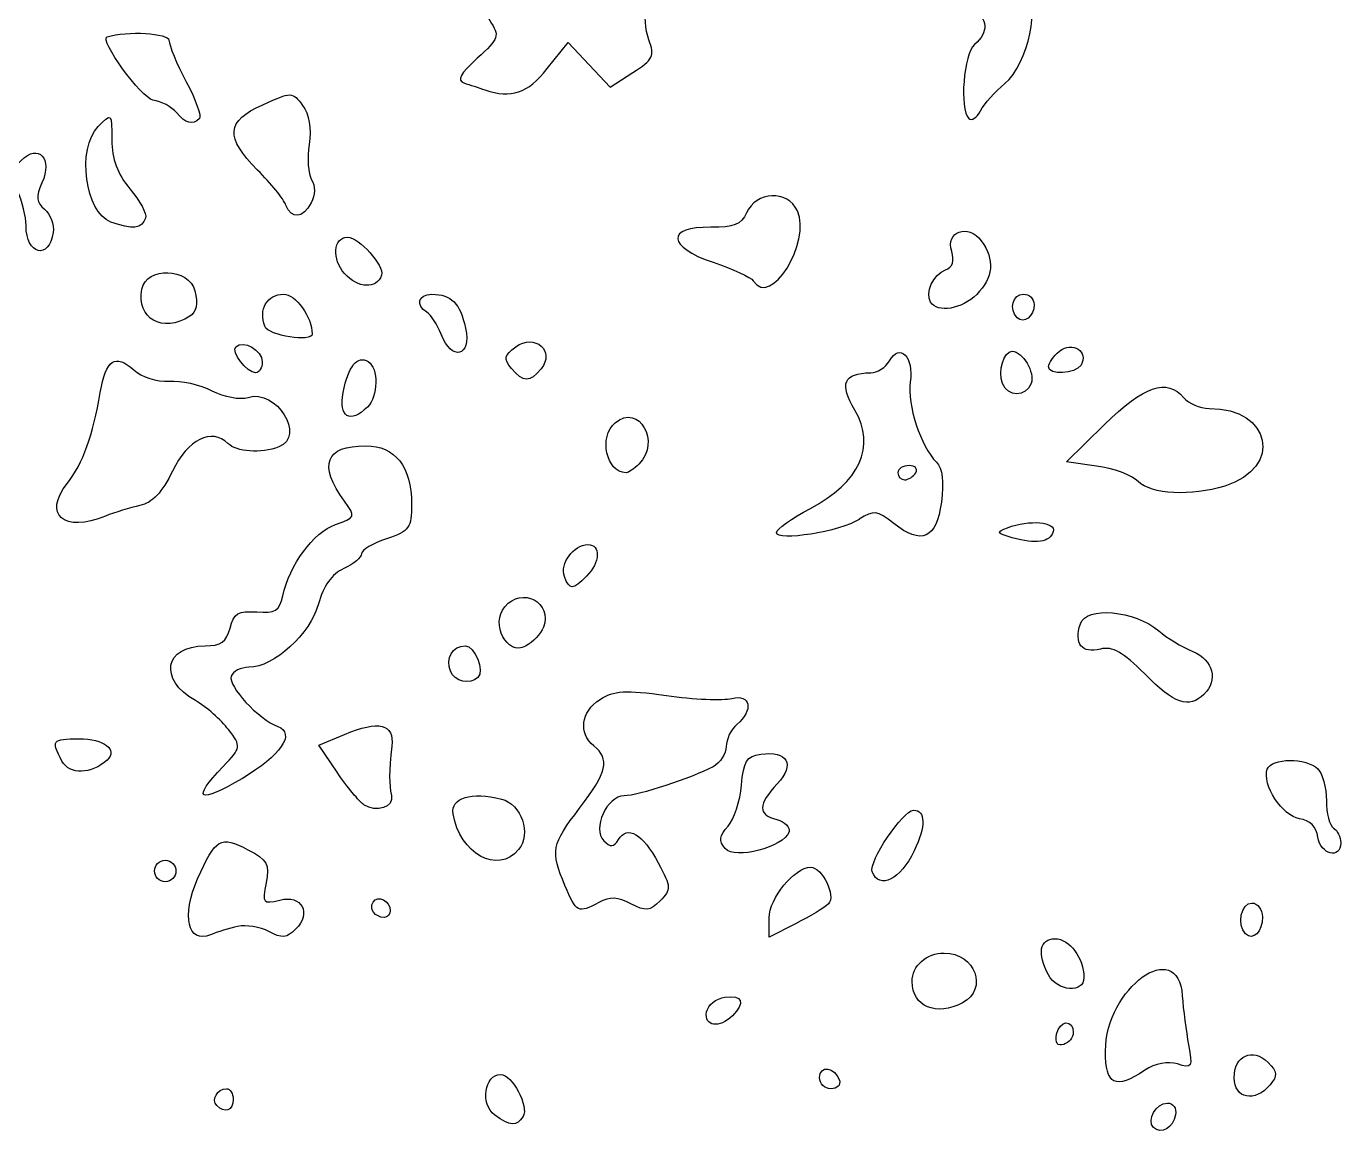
# Model space of a CAD drawing. Header units: centimetres. Extents: x -9.1 to 23.1, y -7.7 to 7.6.
# Drawn here: x -3.938 to -2.737, y 4.856 to 5.869 of the extents above; entities that cross this region are included whole.
import ezdxf

# ---------------------------------------------------------------- set-up
doc = ezdxf.new("R2010")
doc.units = ezdxf.units.CM
doc.header["$MEASUREMENT"] = 0
doc.layers.add('Layer 1', color=7, linetype='Continuous')

msp = doc.modelspace()

# ---------------------------------------------------------------- linework, layer by layer
at = {"layer": 'Layer 1'}
for points, knots in [([(-3.51929, 5.81088), (-3.52468, 5.81269), (-3.53329, 5.8155), (-3.53843, 5.81715), (-3.53843, 5.81715), (-3.54519, 5.81933), (-3.54185, 5.82556), (-3.52638, 5.83969), (-3.52638, 5.83969), (-3.50628, 5.85804), (-3.50557, 5.86014), (-3.51473, 5.87411), (-3.51473, 5.87411), (-3.52025, 5.88253), (-3.52303, 5.89657), (-3.52114, 5.90645), (-3.52114, 5.90645), (-3.50989, 5.96531), (-3.5552, 5.98492), (-3.60264, 5.9417), (-3.60264, 5.9417), (-3.62241, 5.92369), (-3.63264, 5.93425), (-3.63337, 5.97345), (-3.63337, 5.97345), (-3.63388, 6.00051), (-3.6327, 6.0029), (-3.62069, 5.99921), (-3.62069, 5.99921), (-3.58419, 5.988), (-3.57643, 6.00098), (-3.59421, 6.04353), (-3.59421, 6.04353), (-3.60217, 6.06257), (-3.60796, 6.06782), (-3.62103, 6.06782), (-3.62103, 6.06782), (-3.66369, 6.06782), (-3.68959, 6.09759), (-3.68448, 6.14073), (-3.68448, 6.14073), (-3.67957, 6.18219), (-3.6846, 6.19484), (-3.70171, 6.18414), (-3.70171, 6.18414), (-3.71797, 6.17399), (-3.72651, 6.18155), (-3.71477, 6.19571), (-3.71477, 6.19571), (-3.70465, 6.20791), (-3.69145, 6.22984), (-3.68561, 6.24415), (-3.68561, 6.24415), (-3.66972, 6.28313), (-3.65796, 6.2846), (-3.61875, 6.25255), (-3.61875, 6.25255), (-3.57749, 6.21881), (-3.55671, 6.21058), (-3.52545, 6.21558), (-3.52545, 6.21558), (-3.52545, 6.21558), (-3.49968, 6.2197), (-3.49968, 6.2197), (-3.49968, 6.2197), (-3.49968, 6.2197), (-3.49968, 6.19245), (-3.49968, 6.19245), (-3.49968, 6.19245), (-3.49968, 6.16525), (-3.4996, 6.1652), (-3.47845, 6.16913), (-3.47845, 6.16913), (-3.45814, 6.17288), (-3.45659, 6.17168), (-3.44253, 6.14074), (-3.44253, 6.14074), (-3.42161, 6.09474), (-3.42318, 6.07088), (-3.44868, 6.04707), (-3.44868, 6.04707), (-3.46729, 6.02969), (-3.46861, 6.02614), (-3.46102, 6.01399), (-3.46102, 6.01399), (-3.45366, 6.00221), (-3.45428, 5.999), (-3.46561, 5.99002), (-3.46561, 5.99002), (-3.48635, 5.97359), (-3.4887, 5.95468), (-3.47256, 5.93415), (-3.47256, 5.93415), (-3.45909, 5.91702), (-3.45613, 5.9162), (-3.42085, 5.91989), (-3.42085, 5.91989), (-3.37833, 5.92434), (-3.36482, 5.91577), (-3.3716, 5.88875), (-3.3716, 5.88875), (-3.3738, 5.87997), (-3.37281, 5.86544), (-3.36939, 5.85644), (-3.36939, 5.85644), (-3.36393, 5.84208), (-3.36572, 5.83847), (-3.38407, 5.82676), (-3.38407, 5.82676), (-3.38407, 5.82676), (-3.40497, 5.81343), (-3.40497, 5.81343), (-3.40497, 5.81343), (-3.40497, 5.81343), (-3.4241, 5.83375), (-3.4241, 5.83375), (-3.4241, 5.83375), (-3.4241, 5.83375), (-3.44323, 5.85407), (-3.44323, 5.85407), (-3.44323, 5.85407), (-3.44323, 5.85407), (-3.46229, 5.83031), (-3.46229, 5.83031), (-3.46229, 5.83031), (-3.48058, 5.80751), (-3.49475, 5.80267), (-3.51927, 5.81085), (-3.51927, 5.81085), (-3.51927, 5.81085), (-3.51929, 5.81088), (-3.51929, 5.81088)], [0, 0, 0, 0, 0.0294118, 0.0294118, 0.0294118, 0.0294118, 0.0588235, 0.0588235, 0.0588235, 0.0588235, 0.0882353, 0.0882353, 0.0882353, 0.0882353, 0.1176471, 0.1176471, 0.1176471, 0.1176471, 0.1470588, 0.1470588, 0.1470588, 0.1470588, 0.1764706, 0.1764706, 0.1764706, 0.1764706, 0.2058824, 0.2058824, 0.2058824, 0.2058824, 0.2352941, 0.2352941, 0.2352941, 0.2352941, 0.2647059, 0.2647059, 0.2647059, 0.2647059, 0.2941176, 0.2941176, 0.2941176, 0.2941176, 0.3235294, 0.3235294, 0.3235294, 0.3235294, 0.3529412, 0.3529412, 0.3529412, 0.3529412, 0.3823529, 0.3823529, 0.3823529, 0.3823529, 0.4117647, 0.4117647, 0.4117647, 0.4117647, 0.4411765, 0.4411765, 0.4411765, 0.4411765, 0.4705882, 0.4705882, 0.4705882, 0.4705882, 0.5, 0.5, 0.5, 0.5, 0.5294118, 0.5294118, 0.5294118, 0.5294118, 0.5588235, 0.5588235, 0.5588235, 0.5588235, 0.5882353, 0.5882353, 0.5882353, 0.5882353, 0.6176471, 0.6176471, 0.6176471, 0.6176471, 0.6470588, 0.6470588, 0.6470588, 0.6470588, 0.6764706, 0.6764706, 0.6764706, 0.6764706, 0.7058824, 0.7058824, 0.7058824, 0.7058824, 0.7352941, 0.7352941, 0.7352941, 0.7352941, 0.7647059, 0.7647059, 0.7647059, 0.7647059, 0.7941176, 0.7941176, 0.7941176, 0.7941176, 0.8235294, 0.8235294, 0.8235294, 0.8235294, 0.8529412, 0.8529412, 0.8529412, 0.8529412, 0.8823529, 0.8823529, 0.8823529, 0.8823529, 0.9117647, 0.9117647, 0.9117647, 0.9117647, 0.9411765, 0.9411765, 0.9411765, 0.9411765, 1, 1, 1, 1]), ([(-3.07716, 5.78463), (-3.08583, 5.7933), (-3.08189, 5.84401), (-3.0719, 5.85231), (-3.0719, 5.85231), (-3.05882, 5.86316), (-3.05951, 5.87659), (-3.07353, 5.88409), (-3.07353, 5.88409), (-3.09273, 5.89437), (-3.09297, 5.95403), (-3.07386, 5.96995), (-3.07386, 5.96995), (-3.04401, 5.99483), (-3.03055, 5.98016), (-3.05718, 5.95177), (-3.05718, 5.95177), (-3.05718, 5.95177), (-3.07188, 5.93611), (-3.07188, 5.93611), (-3.07188, 5.93611), (-3.07188, 5.93611), (-3.05486, 5.92196), (-3.05486, 5.92196), (-3.05486, 5.92196), (-3.0455, 5.91418), (-3.03292, 5.90487), (-3.0269, 5.90128), (-3.0269, 5.90128), (-3.01079, 5.89165), (-3.02248, 5.83457), (-3.04426, 5.81654), (-3.04426, 5.81654), (-3.05305, 5.80926), (-3.06302, 5.79808), (-3.06642, 5.7917), (-3.06642, 5.7917), (-3.06982, 5.78531), (-3.07465, 5.78213), (-3.07714, 5.78462), (-3.07714, 5.78462), (-3.07714, 5.78462), (-3.07716, 5.78463), (-3.07716, 5.78463)], [0, 0, 0, 0, 0.0833333, 0.0833333, 0.0833333, 0.0833333, 0.1666667, 0.1666667, 0.1666667, 0.1666667, 0.25, 0.25, 0.25, 0.25, 0.3333333, 0.3333333, 0.3333333, 0.3333333, 0.4166667, 0.4166667, 0.4166667, 0.4166667, 0.5, 0.5, 0.5, 0.5, 0.5833333, 0.5833333, 0.5833333, 0.5833333, 0.6666667, 0.6666667, 0.6666667, 0.6666667, 0.75, 0.75, 0.75, 0.75, 0.8333333, 0.8333333, 0.8333333, 0.8333333, 1, 1, 1, 1]), ([(-3.78013, 5.78455), (-3.77801, 5.78669), (-3.78339, 5.8018), (-3.7921, 5.81818), (-3.7921, 5.81818), (-3.80081, 5.83456), (-3.80793, 5.85168), (-3.80793, 5.85624), (-3.80793, 5.85624), (-3.80793, 5.86277), (-3.84624, 5.86491), (-3.86453, 5.85941), (-3.86453, 5.85941), (-3.87213, 5.8571), (-3.83297, 5.80307), (-3.82261, 5.80154), (-3.82261, 5.80154), (-3.81506, 5.80043), (-3.80537, 5.79528), (-3.80107, 5.79011), (-3.80107, 5.79011), (-3.79272, 5.78005), (-3.78633, 5.77836), (-3.78012, 5.78456), (-3.78012, 5.78456), (-3.78012, 5.78456), (-3.78013, 5.78455), (-3.78013, 5.78455)], [0, 0, 0, 0, 0.125, 0.125, 0.125, 0.125, 0.25, 0.25, 0.25, 0.25, 0.375, 0.375, 0.375, 0.375, 0.5, 0.5, 0.5, 0.5, 0.625, 0.625, 0.625, 0.625, 0.75, 0.75, 0.75, 0.75, 1, 1, 1, 1]), ([(-3.67801, 5.70753), (-3.67422, 5.7146), (-3.67405, 5.72308), (-3.67757, 5.72876), (-3.67757, 5.72876), (-3.6808, 5.73395), (-3.68186, 5.74849), (-3.67992, 5.76106), (-3.67992, 5.76106), (-3.67766, 5.77574), (-3.6798, 5.78848), (-3.68591, 5.79668), (-3.68591, 5.79668), (-3.69524, 5.8092), (-3.69591, 5.80921), (-3.72229, 5.7973), (-3.72229, 5.7973), (-3.75578, 5.7822), (-3.75694, 5.76751), (-3.72703, 5.7376), (-3.72703, 5.7376), (-3.71486, 5.72543), (-3.70319, 5.71102), (-3.70111, 5.7056), (-3.70111, 5.7056), (-3.696, 5.69229), (-3.68569, 5.69315), (-3.678, 5.70749), (-3.678, 5.70749), (-3.678, 5.70749), (-3.67801, 5.70753), (-3.67801, 5.70753)], [0, 0, 0, 0, 0.1111111, 0.1111111, 0.1111111, 0.1111111, 0.2222222, 0.2222222, 0.2222222, 0.2222222, 0.3333333, 0.3333333, 0.3333333, 0.3333333, 0.4444444, 0.4444444, 0.4444444, 0.4444444, 0.5555556, 0.5555556, 0.5555556, 0.5555556, 0.6666667, 0.6666667, 0.6666667, 0.6666667, 0.7777778, 0.7777778, 0.7777778, 0.7777778, 1, 1, 1, 1]), ([(-3.82931, 5.6937), (-3.82804, 5.69753), (-3.83447, 5.70951), (-3.8436, 5.72036), (-3.8436, 5.72036), (-3.85505, 5.73397), (-3.8602, 5.74784), (-3.8602, 5.76509), (-3.8602, 5.76509), (-3.8602, 5.78984), (-3.86032, 5.78996), (-3.87267, 5.77721), (-3.87267, 5.77721), (-3.89237, 5.75686), (-3.8846, 5.69865), (-3.86103, 5.69004), (-3.86103, 5.69004), (-3.84132, 5.68285), (-3.8326, 5.68386), (-3.82932, 5.6937), (-3.82932, 5.6937), (-3.82932, 5.6937), (-3.82931, 5.6937), (-3.82931, 5.6937)], [0, 0, 0, 0, 0.1428571, 0.1428571, 0.1428571, 0.1428571, 0.2857143, 0.2857143, 0.2857143, 0.2857143, 0.4285714, 0.4285714, 0.4285714, 0.4285714, 0.5714286, 0.5714286, 0.5714286, 0.5714286, 0.7142857, 0.7142857, 0.7142857, 0.7142857, 1, 1, 1, 1]), ([(-3.91375, 5.6805), (-3.91268, 5.68772), (-3.91619, 5.69726), (-3.92155, 5.70171), (-3.92155, 5.70171), (-3.92931, 5.70815), (-3.92981, 5.71307), (-3.924, 5.72581), (-3.924, 5.72581), (-3.91387, 5.74805), (-3.92707, 5.76228), (-3.94303, 5.74633), (-3.94303, 5.74633), (-3.95208, 5.73728), (-3.95263, 5.73255), (-3.94625, 5.71855), (-3.94625, 5.71855), (-3.94202, 5.70927), (-3.93856, 5.69495), (-3.93856, 5.68674), (-3.93856, 5.68674), (-3.93856, 5.66017), (-3.91756, 5.6549), (-3.91375, 5.68051), (-3.91375, 5.68051), (-3.91375, 5.68051), (-3.91375, 5.6805), (-3.91375, 5.6805)], [0, 0, 0, 0, 0.125, 0.125, 0.125, 0.125, 0.25, 0.25, 0.25, 0.25, 0.375, 0.375, 0.375, 0.375, 0.5, 0.5, 0.5, 0.5, 0.625, 0.625, 0.625, 0.625, 0.75, 0.75, 0.75, 0.75, 1, 1, 1, 1]), ([(-3.27406, 5.63627), (-3.27611, 5.6396), (-3.29261, 5.64723), (-3.31072, 5.65324), (-3.31072, 5.65324), (-3.35281, 5.66722), (-3.35402, 5.68602), (-3.31277, 5.68527), (-3.31277, 5.68527), (-3.29195, 5.68486), (-3.28499, 5.6877), (-3.28032, 5.69833), (-3.28032, 5.69833), (-3.2715, 5.71841), (-3.24262, 5.71969), (-3.23382, 5.70039), (-3.23382, 5.70039), (-3.22062, 5.67142), (-3.25849, 5.61108), (-3.27406, 5.63627)], [0, 0, 0, 0, 0.1666667, 0.1666667, 0.1666667, 0.1666667, 0.3333333, 0.3333333, 0.3333333, 0.3333333, 0.5, 0.5, 0.5, 0.5, 0.6666667, 0.6666667, 0.6666667, 0.6666667, 1, 1, 1, 1]), ([(-3.06993, 5.62394), (-3.0547, 5.63916), (-3.05328, 5.65572), (-3.06572, 5.67273), (-3.06572, 5.67273), (-3.0776, 5.68898), (-3.09863, 5.68152), (-3.09279, 5.66312), (-3.09279, 5.66312), (-3.09007, 5.65456), (-3.09201, 5.64869), (-3.09837, 5.64626), (-3.09837, 5.64626), (-3.10969, 5.64191), (-3.11734, 5.62542), (-3.11202, 5.61682), (-3.11202, 5.61682), (-3.10569, 5.60658), (-3.08355, 5.61033), (-3.06993, 5.62394)], [0, 0, 0, 0, 0.1666667, 0.1666667, 0.1666667, 0.1666667, 0.3333333, 0.3333333, 0.3333333, 0.3333333, 0.5, 0.5, 0.5, 0.5, 0.6666667, 0.6666667, 0.6666667, 0.6666667, 1, 1, 1, 1]), ([(-3.61379, 5.64147), (-3.61092, 5.65008), (-3.63431, 5.67617), (-3.64488, 5.67617), (-3.64488, 5.67617), (-3.65769, 5.67617), (-3.65928, 5.65604), (-3.6475, 5.64303), (-3.6475, 5.64303), (-3.63502, 5.62924), (-3.61812, 5.62846), (-3.61378, 5.64147), (-3.61378, 5.64147), (-3.61378, 5.64147), (-3.61379, 5.64147), (-3.61379, 5.64147)], [0, 0, 0, 0, 0.2, 0.2, 0.2, 0.2, 0.4, 0.4, 0.4, 0.4, 0.6, 0.6, 0.6, 0.6, 1, 1, 1, 1]), ([(-3.78888, 5.60394), (-3.78282, 5.60777), (-3.78127, 5.61541), (-3.78421, 5.62709), (-3.78421, 5.62709), (-3.78956, 5.64843), (-3.82873, 5.64968), (-3.83272, 5.62865), (-3.83272, 5.62865), (-3.83783, 5.6017), (-3.81381, 5.58816), (-3.78889, 5.60394), (-3.78889, 5.60394), (-3.78889, 5.60394), (-3.78888, 5.60394), (-3.78888, 5.60394)], [0, 0, 0, 0, 0.2, 0.2, 0.2, 0.2, 0.4, 0.4, 0.4, 0.4, 0.6, 0.6, 0.6, 0.6, 1, 1, 1, 1]), ([(-3.67711, 5.58777), (-3.67711, 5.60324), (-3.69214, 5.62412), (-3.70328, 5.62412), (-3.70328, 5.62412), (-3.71806, 5.62412), (-3.72632, 5.60999), (-3.72047, 5.59473), (-3.72047, 5.59473), (-3.71719, 5.58619), (-3.67711, 5.57976), (-3.67711, 5.58777)], [0, 0, 0, 0, 0.25, 0.25, 0.25, 0.25, 0.5, 0.5, 0.5, 0.5, 1, 1, 1, 1]), ([(-3.53699, 5.59307), (-3.54196, 5.61598), (-3.54977, 5.62384), (-3.56771, 5.624), (-3.56771, 5.624), (-3.58035, 5.624), (-3.58304, 5.61422), (-3.57221, 5.60752), (-3.57221, 5.60752), (-3.5684, 5.60517), (-3.56259, 5.59617), (-3.55931, 5.58754), (-3.55931, 5.58754), (-3.54973, 5.56234), (-3.53132, 5.56691), (-3.53699, 5.59307)], [0, 0, 0, 0, 0.2, 0.2, 0.2, 0.2, 0.4, 0.4, 0.4, 0.4, 0.6, 0.6, 0.6, 0.6, 1, 1, 1, 1]), ([(-3.01744, 5.61472), (-3.01744, 5.6199), (-3.02185, 5.62413), (-3.02724, 5.62413), (-3.02724, 5.62413), (-3.03708, 5.62413), (-3.04067, 5.61034), (-3.03286, 5.60254), (-3.03286, 5.60254), (-3.02676, 5.59644), (-3.01744, 5.60382), (-3.01744, 5.61472)], [0, 0, 0, 0, 0.25, 0.25, 0.25, 0.25, 0.5, 0.5, 0.5, 0.5, 1, 1, 1, 1]), ([(-3.46795, 5.55588), (-3.45454, 5.57204), (-3.47374, 5.58863), (-3.49113, 5.57592), (-3.49113, 5.57592), (-3.50177, 5.56814), (-3.50234, 5.56519), (-3.49493, 5.55626), (-3.49493, 5.55626), (-3.48404, 5.54314), (-3.47859, 5.54306), (-3.46795, 5.55585), (-3.46795, 5.55585), (-3.46795, 5.55585), (-3.46795, 5.55588), (-3.46795, 5.55588)], [0, 0, 0, 0, 0.2, 0.2, 0.2, 0.2, 0.4, 0.4, 0.4, 0.4, 0.6, 0.6, 0.6, 0.6, 1, 1, 1, 1]), ([(-3.72279, 5.56228), (-3.72279, 5.57281), (-3.74017, 5.58279), (-3.74686, 5.5761), (-3.74686, 5.5761), (-3.75151, 5.57145), (-3.73675, 5.55227), (-3.72852, 5.55227), (-3.72852, 5.55227), (-3.72537, 5.55227), (-3.72279, 5.55677), (-3.72279, 5.56227), (-3.72279, 5.56227), (-3.72279, 5.56227), (-3.72279, 5.56228), (-3.72279, 5.56228)], [0, 0, 0, 0, 0.2, 0.2, 0.2, 0.2, 0.4, 0.4, 0.4, 0.4, 0.6, 0.6, 0.6, 0.6, 1, 1, 1, 1]), ([(-3.17723, 5.41832), (-3.16414, 5.4269), (-3.16101, 5.42652), (-3.14578, 5.41453), (-3.14578, 5.41453), (-3.12026, 5.39446), (-3.1067, 5.4005), (-3.10222, 5.43393), (-3.10222, 5.43393), (-3.09973, 5.45252), (-3.10125, 5.46506), (-3.10663, 5.47045), (-3.10663, 5.47045), (-3.12124, 5.48506), (-3.13363, 5.52293), (-3.13058, 5.54368), (-3.13058, 5.54368), (-3.1272, 5.56675), (-3.14019, 5.58), (-3.14964, 5.56311), (-3.14964, 5.56311), (-3.15294, 5.55721), (-3.16063, 5.55235), (-3.16674, 5.55229), (-3.16674, 5.55229), (-3.19166, 5.55188), (-3.19566, 5.54259), (-3.18117, 5.51804), (-3.18117, 5.51804), (-3.16181, 5.48523), (-3.1769, 5.452), (-3.22191, 5.4283), (-3.22191, 5.4283), (-3.23896, 5.41932), (-3.25292, 5.40937), (-3.25293, 5.40618), (-3.25293, 5.40618), (-3.25293, 5.39774), (-3.19425, 5.40713), (-3.17722, 5.41831), (-3.17722, 5.41831), (-3.17722, 5.41831), (-3.17723, 5.41832), (-3.17723, 5.41832)], [0, 0, 0, 0, 0.0833333, 0.0833333, 0.0833333, 0.0833333, 0.1666667, 0.1666667, 0.1666667, 0.1666667, 0.25, 0.25, 0.25, 0.25, 0.3333333, 0.3333333, 0.3333333, 0.3333333, 0.4166667, 0.4166667, 0.4166667, 0.4166667, 0.5, 0.5, 0.5, 0.5, 0.5833333, 0.5833333, 0.5833333, 0.5833333, 0.6666667, 0.6666667, 0.6666667, 0.6666667, 0.75, 0.75, 0.75, 0.75, 0.8333333, 0.8333333, 0.8333333, 0.8333333, 1, 1, 1, 1]), ([(-2.97461, 5.55935), (-2.96712, 5.57147), (-2.98279, 5.58161), (-2.99428, 5.57207), (-2.99428, 5.57207), (-2.99982, 5.56748), (-3.00435, 5.56113), (-3.00435, 5.55798), (-3.00435, 5.55798), (-3.00435, 5.54976), (-2.97984, 5.55089), (-2.97461, 5.55934), (-2.97461, 5.55934), (-2.97461, 5.55934), (-2.97461, 5.55935), (-2.97461, 5.55935)], [0, 0, 0, 0, 0.2, 0.2, 0.2, 0.2, 0.4, 0.4, 0.4, 0.4, 0.6, 0.6, 0.6, 0.6, 1, 1, 1, 1]), ([(-3.86578, 5.42133), (-3.85753, 5.42466), (-3.84343, 5.42897), (-3.83445, 5.43089), (-3.83445, 5.43089), (-3.82327, 5.43328), (-3.81392, 5.44319), (-3.80477, 5.46236), (-3.80477, 5.46236), (-3.79103, 5.49117), (-3.76868, 5.50231), (-3.75402, 5.48765), (-3.75402, 5.48765), (-3.74623, 5.47986), (-3.72374, 5.47835), (-3.70763, 5.48452), (-3.70763, 5.48452), (-3.6826, 5.49412), (-3.7098, 5.53801), (-3.73569, 5.52979), (-3.73569, 5.52979), (-3.74301, 5.52748), (-3.75773, 5.5302), (-3.76871, 5.53585), (-3.76871, 5.53585), (-3.77961, 5.54149), (-3.79721, 5.54543), (-3.80784, 5.54462), (-3.80784, 5.54462), (-3.81907, 5.54376), (-3.83262, 5.54808), (-3.84019, 5.55495), (-3.84019, 5.55495), (-3.85702, 5.57018), (-3.86562, 5.56434), (-3.87067, 5.53421), (-3.87067, 5.53421), (-3.87723, 5.49508), (-3.88654, 5.46947), (-3.90076, 5.45138), (-3.90076, 5.45138), (-3.92356, 5.4224), (-3.90419, 5.40576), (-3.86578, 5.42132), (-3.86578, 5.42132), (-3.86578, 5.42132), (-3.86578, 5.42133), (-3.86578, 5.42133)], [0, 0, 0, 0, 0.0769231, 0.0769231, 0.0769231, 0.0769231, 0.1538462, 0.1538462, 0.1538462, 0.1538462, 0.2307692, 0.2307692, 0.2307692, 0.2307692, 0.3076923, 0.3076923, 0.3076923, 0.3076923, 0.3846154, 0.3846154, 0.3846154, 0.3846154, 0.4615385, 0.4615385, 0.4615385, 0.4615385, 0.5384615, 0.5384615, 0.5384615, 0.5384615, 0.6153846, 0.6153846, 0.6153846, 0.6153846, 0.6923077, 0.6923077, 0.6923077, 0.6923077, 0.7692308, 0.7692308, 0.7692308, 0.7692308, 0.8461538, 0.8461538, 0.8461538, 0.8461538, 1, 1, 1, 1]), ([(-3.62658, 5.52094), (-3.6168, 5.53071), (-3.61634, 5.55657), (-3.62584, 5.56244), (-3.62584, 5.56244), (-3.63583, 5.56862), (-3.64392, 5.55865), (-3.64882, 5.53413), (-3.64882, 5.53413), (-3.65331, 5.51169), (-3.64234, 5.50518), (-3.62657, 5.52095), (-3.62657, 5.52095), (-3.62657, 5.52095), (-3.62658, 5.52094), (-3.62658, 5.52094)], [0, 0, 0, 0, 0.2, 0.2, 0.2, 0.2, 0.4, 0.4, 0.4, 0.4, 0.6, 0.6, 0.6, 0.6, 1, 1, 1, 1]), ([(-3.02023, 5.54257), (-3.01646, 5.5524), (-3.028, 5.57188), (-3.0376, 5.57188), (-3.0376, 5.57188), (-3.04519, 5.57188), (-3.05065, 5.5536), (-3.04639, 5.54249), (-3.04639, 5.54249), (-3.04152, 5.5298), (-3.02511, 5.52985), (-3.02023, 5.54249), (-3.02023, 5.54249), (-3.02023, 5.54249), (-3.02023, 5.54257), (-3.02023, 5.54257)], [0, 0, 0, 0, 0.2, 0.2, 0.2, 0.2, 0.4, 0.4, 0.4, 0.4, 0.6, 0.6, 0.6, 0.6, 1, 1, 1, 1]), ([(-2.84331, 5.44877), (-2.78969, 5.46565), (-2.80065, 5.51973), (-2.85768, 5.51973), (-2.85768, 5.51973), (-2.86599, 5.51973), (-2.87644, 5.52414), (-2.88091, 5.52953), (-2.88091, 5.52953), (-2.89594, 5.54764), (-2.91719, 5.54044), (-2.95317, 5.50504), (-2.95317, 5.50504), (-2.95317, 5.50504), (-2.98802, 5.47075), (-2.98802, 5.47075), (-2.98802, 5.47075), (-2.98802, 5.47075), (-2.96035, 5.467), (-2.96035, 5.467), (-2.96035, 5.467), (-2.94513, 5.46494), (-2.92804, 5.45863), (-2.92237, 5.45296), (-2.92237, 5.45296), (-2.91045, 5.44104), (-2.87399, 5.4391), (-2.84329, 5.44876), (-2.84329, 5.44876), (-2.84329, 5.44876), (-2.84331, 5.44877), (-2.84331, 5.44877)], [0, 0, 0, 0, 0.1111111, 0.1111111, 0.1111111, 0.1111111, 0.2222222, 0.2222222, 0.2222222, 0.2222222, 0.3333333, 0.3333333, 0.3333333, 0.3333333, 0.4444444, 0.4444444, 0.4444444, 0.4444444, 0.5555556, 0.5555556, 0.5555556, 0.5555556, 0.6666667, 0.6666667, 0.6666667, 0.6666667, 0.7777778, 0.7777778, 0.7777778, 0.7777778, 1, 1, 1, 1]), ([(-3.3786, 5.46879), (-3.35824, 5.48915), (-3.37852, 5.52462), (-3.40024, 5.5066), (-3.40024, 5.5066), (-3.4155, 5.49393), (-3.40836, 5.46095), (-3.39036, 5.46095), (-3.39036, 5.46095), (-3.3882, 5.46095), (-3.38291, 5.46449), (-3.3786, 5.46879)], [0, 0, 0, 0, 0.25, 0.25, 0.25, 0.25, 0.5, 0.5, 0.5, 0.5, 1, 1, 1, 1]), ([(-3.74083, 5.18156), (-3.7059, 5.20212), (-3.69187, 5.22268), (-3.7085, 5.22895), (-3.7085, 5.22895), (-3.72621, 5.23564), (-3.75414, 5.26579), (-3.75109, 5.27493), (-3.75109, 5.27493), (-3.7496, 5.2794), (-3.74229, 5.28306), (-3.73485, 5.28306), (-3.73485, 5.28306), (-3.71224, 5.28306), (-3.67869, 5.31364), (-3.67134, 5.34095), (-3.67134, 5.34095), (-3.66693, 5.35732), (-3.65904, 5.36839), (-3.64828, 5.37329), (-3.64828, 5.37329), (-3.63928, 5.37741), (-3.63192, 5.38352), (-3.63192, 5.38691), (-3.63192, 5.38691), (-3.63192, 5.39029), (-3.62163, 5.39647), (-3.60906, 5.40062), (-3.60906, 5.40062), (-3.58841, 5.40743), (-3.5862, 5.4105), (-3.5862, 5.43233), (-3.5862, 5.43233), (-3.5862, 5.46634), (-3.60136, 5.48553), (-3.62822, 5.48553), (-3.62822, 5.48553), (-3.66513, 5.48553), (-3.67173, 5.46819), (-3.6475, 5.43487), (-3.6475, 5.43487), (-3.63715, 5.42063), (-3.63743, 5.4199), (-3.65591, 5.41346), (-3.65591, 5.41346), (-3.67581, 5.40652), (-3.69796, 5.37653), (-3.70398, 5.34838), (-3.70398, 5.34838), (-3.7069, 5.33474), (-3.71082, 5.33231), (-3.72778, 5.33362), (-3.72778, 5.33362), (-3.74459, 5.3349), (-3.74879, 5.33238), (-3.75217, 5.31893), (-3.75217, 5.31893), (-3.75533, 5.30635), (-3.76047, 5.30267), (-3.77492, 5.30267), (-3.77492, 5.30267), (-3.81229, 5.30267), (-3.81772, 5.27206), (-3.78381, 5.2526), (-3.78381, 5.2526), (-3.77384, 5.24688), (-3.76024, 5.23499), (-3.7536, 5.22618), (-3.7536, 5.22618), (-3.74167, 5.21037), (-3.74174, 5.20994), (-3.75856, 5.19238), (-3.75856, 5.19238), (-3.78786, 5.1618), (-3.78127, 5.15778), (-3.74084, 5.18157), (-3.74084, 5.18157), (-3.74084, 5.18157), (-3.74083, 5.18156), (-3.74083, 5.18156)], [0, 0, 0, 0, 0.047619, 0.047619, 0.047619, 0.047619, 0.0952381, 0.0952381, 0.0952381, 0.0952381, 0.1428571, 0.1428571, 0.1428571, 0.1428571, 0.1904762, 0.1904762, 0.1904762, 0.1904762, 0.2380952, 0.2380952, 0.2380952, 0.2380952, 0.2857143, 0.2857143, 0.2857143, 0.2857143, 0.3333333, 0.3333333, 0.3333333, 0.3333333, 0.3809524, 0.3809524, 0.3809524, 0.3809524, 0.4285714, 0.4285714, 0.4285714, 0.4285714, 0.4761905, 0.4761905, 0.4761905, 0.4761905, 0.5238095, 0.5238095, 0.5238095, 0.5238095, 0.5714286, 0.5714286, 0.5714286, 0.5714286, 0.6190476, 0.6190476, 0.6190476, 0.6190476, 0.6666667, 0.6666667, 0.6666667, 0.6666667, 0.7142857, 0.7142857, 0.7142857, 0.7142857, 0.7619048, 0.7619048, 0.7619048, 0.7619048, 0.8095238, 0.8095238, 0.8095238, 0.8095238, 0.8571429, 0.8571429, 0.8571429, 0.8571429, 0.9047619, 0.9047619, 0.9047619, 0.9047619, 1, 1, 1, 1]), ([(-3.14193, 5.46096), (-3.14193, 5.46454), (-3.13735, 5.46749), (-3.13175, 5.46749), (-3.13175, 5.46749), (-3.12615, 5.46749), (-3.12338, 5.46457), (-3.1256, 5.46096), (-3.1256, 5.46096), (-3.12782, 5.45738), (-3.1324, 5.45443), (-3.13578, 5.45443), (-3.13578, 5.45443), (-3.13916, 5.45443), (-3.14193, 5.45735), (-3.14193, 5.46096)], [0, 0, 0, 0, 0.2, 0.2, 0.2, 0.2, 0.4, 0.4, 0.4, 0.4, 0.6, 0.6, 0.6, 0.6, 1, 1, 1, 1]), ([(-2.99993, 5.40708), (-2.99692, 5.41611), (-3.02206, 5.41825), (-3.04185, 5.41066), (-3.04185, 5.41066), (-3.05237, 5.40663), (-3.05185, 5.40551), (-3.03749, 5.40145), (-3.03749, 5.40145), (-3.01573, 5.3953), (-3.00324, 5.39718), (-2.99993, 5.4071), (-2.99993, 5.4071), (-2.99993, 5.4071), (-2.99993, 5.40708), (-2.99993, 5.40708)], [0, 0, 0, 0, 0.2, 0.2, 0.2, 0.2, 0.4, 0.4, 0.4, 0.4, 0.6, 0.6, 0.6, 0.6, 1, 1, 1, 1]), ([(-3.42653, 5.36634), (-3.41386, 5.37901), (-3.41315, 5.39527), (-3.42527, 5.39527), (-3.42527, 5.39527), (-3.43817, 5.39527), (-3.45105, 5.37757), (-3.4466, 5.36596), (-3.4466, 5.36596), (-3.44184, 5.35356), (-3.43928, 5.3536), (-3.42654, 5.36637), (-3.42654, 5.36637), (-3.42654, 5.36637), (-3.42653, 5.36634), (-3.42653, 5.36634)], [0, 0, 0, 0, 0.2, 0.2, 0.2, 0.2, 0.4, 0.4, 0.4, 0.4, 0.6, 0.6, 0.6, 0.6, 1, 1, 1, 1]), ([(-3.46577, 5.31966), (-3.4571, 5.34225), (-3.48553, 5.3573), (-3.5012, 5.33842), (-3.5012, 5.33842), (-3.5143, 5.32264), (-3.49893, 5.29333), (-3.48224, 5.30226), (-3.48224, 5.30226), (-3.47546, 5.30588), (-3.46805, 5.31372), (-3.46577, 5.31966)], [0, 0, 0, 0, 0.25, 0.25, 0.25, 0.25, 0.5, 0.5, 0.5, 0.5, 1, 1, 1, 1]), ([(-2.86242, 5.25827), (-2.84902, 5.27167), (-2.85361, 5.28949), (-2.87254, 5.29754), (-2.87254, 5.29754), (-2.88242, 5.30174), (-2.89638, 5.31018), (-2.90356, 5.3163), (-2.90356, 5.3163), (-2.92565, 5.33512), (-2.97005, 5.33915), (-2.97523, 5.32281), (-2.97523, 5.32281), (-2.98112, 5.30426), (-2.97409, 5.29542), (-2.95689, 5.29973), (-2.95689, 5.29973), (-2.94599, 5.30245), (-2.93606, 5.29689), (-2.91647, 5.277), (-2.91647, 5.277), (-2.88952, 5.24966), (-2.87578, 5.2449), (-2.86241, 5.25827), (-2.86241, 5.25827), (-2.86241, 5.25827), (-2.86242, 5.25827), (-2.86242, 5.25827)], [0, 0, 0, 0, 0.125, 0.125, 0.125, 0.125, 0.25, 0.25, 0.25, 0.25, 0.375, 0.375, 0.375, 0.375, 0.5, 0.5, 0.5, 0.5, 0.625, 0.625, 0.625, 0.625, 0.75, 0.75, 0.75, 0.75, 1, 1, 1, 1]), ([(-3.52571, 5.27367), (-3.51931, 5.28008), (-3.52838, 5.30268), (-3.53735, 5.30268), (-3.53735, 5.30268), (-3.54877, 5.30268), (-3.55536, 5.29134), (-3.55082, 5.27951), (-3.55082, 5.27951), (-3.5472, 5.27008), (-3.53268, 5.26671), (-3.52571, 5.27367)], [0, 0, 0, 0, 0.25, 0.25, 0.25, 0.25, 0.5, 0.5, 0.5, 0.5, 1, 1, 1, 1]), ([(-3.41515, 5.06819), (-3.40508, 5.07358), (-3.39775, 5.07327), (-3.386, 5.067), (-3.386, 5.067), (-3.3726, 5.05983), (-3.36867, 5.06022), (-3.35924, 5.06963), (-3.35924, 5.06963), (-3.34885, 5.08002), (-3.34895, 5.08211), (-3.36087, 5.10425), (-3.36087, 5.10425), (-3.37524, 5.13093), (-3.38895, 5.13901), (-3.3972, 5.12567), (-3.3972, 5.12567), (-3.40159, 5.11856), (-3.40451, 5.11832), (-3.41073, 5.12456), (-3.41073, 5.12456), (-3.42154, 5.13538), (-3.40785, 5.16547), (-3.39205, 5.1656), (-3.39205, 5.1656), (-3.37948, 5.1656), (-3.33019, 5.18184), (-3.31087, 5.19218), (-3.31087, 5.19218), (-3.30426, 5.19572), (-3.29884, 5.20403), (-3.29884, 5.21065), (-3.29884, 5.21065), (-3.29884, 5.21727), (-3.29443, 5.22634), (-3.28904, 5.23082), (-3.28904, 5.23082), (-3.27354, 5.24369), (-3.2766, 5.25916), (-3.29376, 5.25467), (-3.29376, 5.25467), (-3.30175, 5.25257), (-3.32863, 5.25376), (-3.35351, 5.2573), (-3.35351, 5.2573), (-3.39097, 5.26262), (-3.40138, 5.26199), (-3.4141, 5.25364), (-3.4141, 5.25364), (-3.43159, 5.24218), (-3.43408, 5.22319), (-3.41966, 5.21122), (-3.41966, 5.21122), (-3.40491, 5.19898), (-3.4076, 5.18728), (-3.43272, 5.15437), (-3.43272, 5.15437), (-3.45844, 5.12069), (-3.45942, 5.11549), (-3.44612, 5.08365), (-3.44612, 5.08365), (-3.43563, 5.05854), (-3.43437, 5.05791), (-3.41515, 5.0682), (-3.41515, 5.0682), (-3.41515, 5.0682), (-3.41515, 5.06819), (-3.41515, 5.06819)], [0, 0, 0, 0, 0.0555556, 0.0555556, 0.0555556, 0.0555556, 0.1111111, 0.1111111, 0.1111111, 0.1111111, 0.1666667, 0.1666667, 0.1666667, 0.1666667, 0.2222222, 0.2222222, 0.2222222, 0.2222222, 0.2777778, 0.2777778, 0.2777778, 0.2777778, 0.3333333, 0.3333333, 0.3333333, 0.3333333, 0.3888889, 0.3888889, 0.3888889, 0.3888889, 0.4444444, 0.4444444, 0.4444444, 0.4444444, 0.5, 0.5, 0.5, 0.5, 0.5555556, 0.5555556, 0.5555556, 0.5555556, 0.6111111, 0.6111111, 0.6111111, 0.6111111, 0.6666667, 0.6666667, 0.6666667, 0.6666667, 0.7222222, 0.7222222, 0.7222222, 0.7222222, 0.7777778, 0.7777778, 0.7777778, 0.7777778, 0.8333333, 0.8333333, 0.8333333, 0.8333333, 0.8888889, 0.8888889, 0.8888889, 0.8888889, 1, 1, 1, 1]), ([(-3.60464, 5.16585), (-3.60704, 5.17625), (-3.60695, 5.18711), (-3.60427, 5.21103), (-3.60427, 5.21103), (-3.60199, 5.23143), (-3.61602, 5.23489), (-3.64757, 5.22171), (-3.64757, 5.22171), (-3.64757, 5.22171), (-3.67109, 5.21188), (-3.67109, 5.21188), (-3.67109, 5.21188), (-3.67109, 5.21188), (-3.65435, 5.18721), (-3.65435, 5.18721), (-3.65435, 5.18721), (-3.64514, 5.17364), (-3.63411, 5.16027), (-3.62984, 5.15751), (-3.62984, 5.15751), (-3.61815, 5.14994), (-3.60218, 5.1552), (-3.60463, 5.16585), (-3.60463, 5.16585), (-3.60463, 5.16585), (-3.60464, 5.16585), (-3.60464, 5.16585)], [0, 0, 0, 0, 0.125, 0.125, 0.125, 0.125, 0.25, 0.25, 0.25, 0.25, 0.375, 0.375, 0.375, 0.375, 0.5, 0.5, 0.5, 0.5, 0.625, 0.625, 0.625, 0.625, 0.75, 0.75, 0.75, 0.75, 1, 1, 1, 1]), ([(-3.86454, 5.19831), (-3.85428, 5.20783), (-3.86734, 5.21774), (-3.89015, 5.21774), (-3.89015, 5.21774), (-3.91481, 5.21774), (-3.91585, 5.21638), (-3.90569, 5.19741), (-3.90569, 5.19741), (-3.89885, 5.18462), (-3.87882, 5.18506), (-3.86453, 5.19832), (-3.86453, 5.19832), (-3.86453, 5.19832), (-3.86454, 5.19831), (-3.86454, 5.19831)], [0, 0, 0, 0, 0.2, 0.2, 0.2, 0.2, 0.4, 0.4, 0.4, 0.4, 0.6, 0.6, 0.6, 0.6, 1, 1, 1, 1]), ([(-3.24143, 5.13258), (-3.24003, 5.13679), (-3.24507, 5.14185), (-3.25263, 5.14383), (-3.25263, 5.14383), (-3.27017, 5.14842), (-3.27003, 5.15751), (-3.2521, 5.17659), (-3.2521, 5.17659), (-3.23546, 5.19431), (-3.24263, 5.20709), (-3.26726, 5.2036), (-3.26726, 5.2036), (-3.28012, 5.20179), (-3.28306, 5.19705), (-3.28482, 5.17529), (-3.28482, 5.17529), (-3.28599, 5.16092), (-3.29153, 5.14407), (-3.29715, 5.13786), (-3.29715, 5.13786), (-3.30502, 5.12914), (-3.30563, 5.12446), (-3.29981, 5.11744), (-3.29981, 5.11744), (-3.29109, 5.10693), (-3.24609, 5.11859), (-3.24143, 5.13258)], [0, 0, 0, 0, 0.125, 0.125, 0.125, 0.125, 0.25, 0.25, 0.25, 0.25, 0.375, 0.375, 0.375, 0.375, 0.5, 0.5, 0.5, 0.5, 0.625, 0.625, 0.625, 0.625, 0.75, 0.75, 0.75, 0.75, 1, 1, 1, 1]), ([(-2.73735, 5.12265), (-2.73735, 5.12783), (-2.74029, 5.13388), (-2.74388, 5.1361), (-2.74388, 5.1361), (-2.74747, 5.13832), (-2.75041, 5.14966), (-2.75041, 5.1613), (-2.75041, 5.1613), (-2.75041, 5.17294), (-2.75394, 5.18599), (-2.75825, 5.1903), (-2.75825, 5.1903), (-2.76856, 5.20061), (-2.80077, 5.20038), (-2.80449, 5.18989), (-2.80449, 5.18989), (-2.80947, 5.17594), (-2.79049, 5.14684), (-2.77498, 5.14464), (-2.77498, 5.14464), (-2.76546, 5.14328), (-2.75947, 5.13732), (-2.75813, 5.12785), (-2.75813, 5.12785), (-2.75586, 5.11189), (-2.73736, 5.10718), (-2.73736, 5.12257), (-2.73736, 5.12257), (-2.73736, 5.12257), (-2.73735, 5.12265), (-2.73735, 5.12265)], [0, 0, 0, 0, 0.1111111, 0.1111111, 0.1111111, 0.1111111, 0.2222222, 0.2222222, 0.2222222, 0.2222222, 0.3333333, 0.3333333, 0.3333333, 0.3333333, 0.4444444, 0.4444444, 0.4444444, 0.4444444, 0.5555556, 0.5555556, 0.5555556, 0.5555556, 0.6666667, 0.6666667, 0.6666667, 0.6666667, 0.7777778, 0.7777778, 0.7777778, 0.7777778, 1, 1, 1, 1]), ([(-3.48851, 5.11642), (-3.47655, 5.13083), (-3.48579, 5.15805), (-3.5042, 5.16267), (-3.5042, 5.16267), (-3.53164, 5.16956), (-3.55073, 5.1637), (-3.54833, 5.14917), (-3.54833, 5.14917), (-3.54232, 5.11265), (-3.50747, 5.09357), (-3.4885, 5.11643), (-3.4885, 5.11643), (-3.4885, 5.11643), (-3.48851, 5.11642), (-3.48851, 5.11642)], [0, 0, 0, 0, 0.2, 0.2, 0.2, 0.2, 0.4, 0.4, 0.4, 0.4, 0.6, 0.6, 0.6, 0.6, 1, 1, 1, 1]), ([(-3.12704, 5.11527), (-3.11631, 5.13807), (-3.11653, 5.15243), (-3.12761, 5.15243), (-3.12761, 5.15243), (-3.13749, 5.15243), (-3.16896, 5.10546), (-3.16536, 5.09608), (-3.16536, 5.09608), (-3.15895, 5.07938), (-3.13931, 5.08921), (-3.12704, 5.11527)], [0, 0, 0, 0, 0.25, 0.25, 0.25, 0.25, 0.5, 0.5, 0.5, 0.5, 1, 1, 1, 1]), ([(-3.74519, 5.04624), (-3.73751, 5.04793), (-3.72468, 5.04579), (-3.71667, 5.0415), (-3.71667, 5.0415), (-3.70487, 5.03518), (-3.70024, 5.03559), (-3.69219, 5.04364), (-3.69219, 5.04364), (-3.67731, 5.05852), (-3.68652, 5.07544), (-3.70674, 5.07037), (-3.70674, 5.07037), (-3.72215, 5.0665), (-3.72294, 5.06749), (-3.71924, 5.086), (-3.71924, 5.086), (-3.71578, 5.10332), (-3.71782, 5.10707), (-3.73578, 5.11636), (-3.73578, 5.11636), (-3.76102, 5.12941), (-3.76521, 5.12697), (-3.78173, 5.08962), (-3.78173, 5.08962), (-3.7966, 5.056), (-3.79064, 5.02991), (-3.77008, 5.03859), (-3.77008, 5.03859), (-3.76407, 5.04114), (-3.75287, 5.04458), (-3.74519, 5.04625), (-3.74519, 5.04625), (-3.74519, 5.04625), (-3.74519, 5.04624), (-3.74519, 5.04624)], [0, 0, 0, 0, 0.1, 0.1, 0.1, 0.1, 0.2, 0.2, 0.2, 0.2, 0.3, 0.3, 0.3, 0.3, 0.4, 0.4, 0.4, 0.4, 0.5, 0.5, 0.5, 0.5, 0.6, 0.6, 0.6, 0.6, 0.7, 0.7, 0.7, 0.7, 0.8, 0.8, 0.8, 0.8, 1, 1, 1, 1]), ([(-3.80157, 5.09691), (-3.80157, 5.1023), (-3.80598, 5.1067), (-3.81137, 5.1067), (-3.81137, 5.1067), (-3.81676, 5.1067), (-3.82117, 5.10229), (-3.82117, 5.09691), (-3.82117, 5.09691), (-3.82117, 5.09153), (-3.81676, 5.08711), (-3.81137, 5.08711), (-3.81137, 5.08711), (-3.80598, 5.08711), (-3.80157, 5.09152), (-3.80157, 5.09691)], [0, 0, 0, 0, 0.2, 0.2, 0.2, 0.2, 0.4, 0.4, 0.4, 0.4, 0.6, 0.6, 0.6, 0.6, 1, 1, 1, 1]), ([(-3.20545, 5.06686), (-3.19824, 5.07407), (-3.21105, 5.10029), (-3.22179, 5.10029), (-3.22179, 5.10029), (-3.2363, 5.10029), (-3.25954, 5.07188), (-3.25954, 5.05414), (-3.25954, 5.05414), (-3.25954, 5.05414), (-3.25954, 5.03639), (-3.25954, 5.03639), (-3.25954, 5.03639), (-3.25954, 5.03639), (-3.23545, 5.04867), (-3.23545, 5.04867), (-3.23545, 5.04867), (-3.2222, 5.05543), (-3.2087, 5.06361), (-3.20546, 5.06686), (-3.20546, 5.06686), (-3.20546, 5.06686), (-3.20545, 5.06686), (-3.20545, 5.06686)], [0, 0, 0, 0, 0.1428571, 0.1428571, 0.1428571, 0.1428571, 0.2857143, 0.2857143, 0.2857143, 0.2857143, 0.4285714, 0.4285714, 0.4285714, 0.4285714, 0.5714286, 0.5714286, 0.5714286, 0.5714286, 0.7142857, 0.7142857, 0.7142857, 0.7142857, 1, 1, 1, 1]), ([(-3.60577, 5.06061), (-3.60577, 5.06947), (-3.61729, 5.0753), (-3.62147, 5.06854), (-3.62147, 5.06854), (-3.62537, 5.06222), (-3.61972, 5.05446), (-3.61121, 5.05446), (-3.61121, 5.05446), (-3.60822, 5.05446), (-3.60577, 5.05722), (-3.60577, 5.06061)], [0, 0, 0, 0, 0.25, 0.25, 0.25, 0.25, 0.5, 0.5, 0.5, 0.5, 1, 1, 1, 1]), ([(-2.80888, 5.05496), (-2.80888, 5.06193), (-2.81329, 5.06764), (-2.81868, 5.06764), (-2.81868, 5.06764), (-2.82837, 5.06764), (-2.83237, 5.04759), (-2.8243, 5.03952), (-2.8243, 5.03952), (-2.81749, 5.03271), (-2.80888, 5.04133), (-2.80888, 5.05497), (-2.80888, 5.05497), (-2.80888, 5.05497), (-2.80888, 5.05496), (-2.80888, 5.05496)], [0, 0, 0, 0, 0.2, 0.2, 0.2, 0.2, 0.4, 0.4, 0.4, 0.4, 0.6, 0.6, 0.6, 0.6, 1, 1, 1, 1]), ([(-2.97197, 4.99946), (-2.97197, 5.01734), (-2.98505, 5.03495), (-2.99832, 5.03495), (-2.99832, 5.03495), (-3.01248, 5.03495), (-3.01494, 5.02157), (-3.00439, 5.00187), (-3.00439, 5.00187), (-2.99627, 4.98669), (-2.97196, 4.98489), (-2.97196, 4.99944), (-2.97196, 4.99944), (-2.97196, 4.99944), (-2.97197, 4.99946), (-2.97197, 4.99946)], [0, 0, 0, 0, 0.2, 0.2, 0.2, 0.2, 0.4, 0.4, 0.4, 0.4, 0.6, 0.6, 0.6, 0.6, 1, 1, 1, 1]), ([(-2.91644, 4.91471), (-2.90668, 4.92111), (-2.89524, 4.92333), (-2.88643, 4.92054), (-2.88643, 4.92054), (-2.87327, 4.91636), (-2.87251, 4.91766), (-2.87635, 4.93796), (-2.87635, 4.93796), (-2.87863, 4.95002), (-2.88122, 4.97018), (-2.88209, 4.98275), (-2.88209, 4.98275), (-2.88592, 5.0377), (-2.95226, 4.98999), (-2.95226, 4.93228), (-2.95226, 4.93228), (-2.95226, 4.90111), (-2.94364, 4.89688), (-2.91643, 4.91471), (-2.91643, 4.91471), (-2.91643, 4.91471), (-2.91644, 4.91471), (-2.91644, 4.91471)], [0, 0, 0, 0, 0.1428571, 0.1428571, 0.1428571, 0.1428571, 0.2857143, 0.2857143, 0.2857143, 0.2857143, 0.4285714, 0.4285714, 0.4285714, 0.4285714, 0.5714286, 0.5714286, 0.5714286, 0.5714286, 0.7142857, 0.7142857, 0.7142857, 0.7142857, 1, 1, 1, 1]), ([(-3.0828, 4.97643), (-3.05925, 4.98904), (-3.07136, 5.02192), (-3.09956, 5.02192), (-3.09956, 5.02192), (-3.11588, 5.02192), (-3.12895, 5.0103), (-3.12895, 4.9958), (-3.12895, 4.9958), (-3.12895, 4.9731), (-3.10658, 4.96371), (-3.0828, 4.97643)], [0, 0, 0, 0, 0.25, 0.25, 0.25, 0.25, 0.5, 0.5, 0.5, 0.5, 1, 1, 1, 1]), ([(-3.29318, 4.96445), (-3.28102, 4.97661), (-3.28389, 4.98385), (-3.29997, 4.98156), (-3.29997, 4.98156), (-3.30802, 4.98041), (-3.31558, 4.97433), (-3.31678, 4.96804), (-3.31678, 4.96804), (-3.31928, 4.95494), (-3.30488, 4.95275), (-3.29318, 4.96446), (-3.29318, 4.96446), (-3.29318, 4.96446), (-3.29318, 4.96445), (-3.29318, 4.96445)], [0, 0, 0, 0, 0.2, 0.2, 0.2, 0.2, 0.4, 0.4, 0.4, 0.4, 0.6, 0.6, 0.6, 0.6, 1, 1, 1, 1]), ([(-2.98167, 4.94901), (-2.98167, 4.96179), (-2.9944, 4.96071), (-2.9969, 4.94769), (-2.9969, 4.94769), (-2.99843, 4.93976), (-2.99618, 4.93653), (-2.99046, 4.93843), (-2.99046, 4.93843), (-2.98563, 4.94004), (-2.98167, 4.94479), (-2.98167, 4.94898), (-2.98167, 4.94898), (-2.98167, 4.94898), (-2.98167, 4.94901), (-2.98167, 4.94901)], [0, 0, 0, 0, 0.2, 0.2, 0.2, 0.2, 0.4, 0.4, 0.4, 0.4, 0.6, 0.6, 0.6, 0.6, 1, 1, 1, 1]), ([(-2.80178, 4.90144), (-2.79485, 4.90979), (-2.7952, 4.91338), (-2.80374, 4.92193), (-2.80374, 4.92193), (-2.81772, 4.93591), (-2.83471, 4.92819), (-2.83471, 4.90785), (-2.83471, 4.90785), (-2.83471, 4.88866), (-2.81549, 4.88492), (-2.80178, 4.90144)], [0, 0, 0, 0, 0.25, 0.25, 0.25, 0.25, 0.5, 0.5, 0.5, 0.5, 1, 1, 1, 1]), ([(-3.19542, 4.9056), (-3.19945, 4.91771), (-3.21352, 4.91972), (-3.21352, 4.90819), (-3.21352, 4.90819), (-3.21352, 4.9025), (-3.20887, 4.89785), (-3.20318, 4.89785), (-3.20318, 4.89785), (-3.19749, 4.89785), (-3.194, 4.90135), (-3.19542, 4.90561), (-3.19542, 4.90561), (-3.19542, 4.90561), (-3.19542, 4.9056), (-3.19542, 4.9056)], [0, 0, 0, 0, 0.2, 0.2, 0.2, 0.2, 0.4, 0.4, 0.4, 0.4, 0.6, 0.6, 0.6, 0.6, 1, 1, 1, 1]), ([(-3.48442, 4.87239), (-3.47868, 4.88168), (-3.49435, 4.91096), (-3.50506, 4.91096), (-3.50506, 4.91096), (-3.51963, 4.91096), (-3.52364, 4.88353), (-3.51048, 4.8739), (-3.51048, 4.8739), (-3.49608, 4.86336), (-3.49021, 4.86303), (-3.48442, 4.87238), (-3.48442, 4.87238), (-3.48442, 4.87238), (-3.48442, 4.87239), (-3.48442, 4.87239)], [0, 0, 0, 0, 0.2, 0.2, 0.2, 0.2, 0.4, 0.4, 0.4, 0.4, 0.6, 0.6, 0.6, 0.6, 1, 1, 1, 1]), ([(-3.74927, 4.8881), (-3.74927, 4.89349), (-3.75204, 4.8979), (-3.75542, 4.8979), (-3.75542, 4.8979), (-3.76366, 4.8979), (-3.76955, 4.8877), (-3.76434, 4.88248), (-3.76434, 4.88248), (-3.75699, 4.87513), (-3.74928, 4.878), (-3.74928, 4.8881), (-3.74928, 4.8881), (-3.74928, 4.8881), (-3.74927, 4.8881), (-3.74927, 4.8881)], [0, 0, 0, 0, 0.2, 0.2, 0.2, 0.2, 0.4, 0.4, 0.4, 0.4, 0.6, 0.6, 0.6, 0.6, 1, 1, 1, 1]), ([(-2.88828, 4.87394), (-2.88708, 4.88012), (-2.89031, 4.88483), (-2.89574, 4.88483), (-2.89574, 4.88483), (-2.90607, 4.88483), (-2.91492, 4.86909), (-2.90831, 4.86247), (-2.90831, 4.86247), (-2.9017, 4.85586), (-2.89055, 4.86206), (-2.88828, 4.87394)], [0, 0, 0, 0, 0.25, 0.25, 0.25, 0.25, 0.5, 0.5, 0.5, 0.5, 1, 1, 1, 1])]:
    msp.add_open_spline(points, degree=3, knots=knots, dxfattribs=at)

doc.saveas('drawing.dxf')
